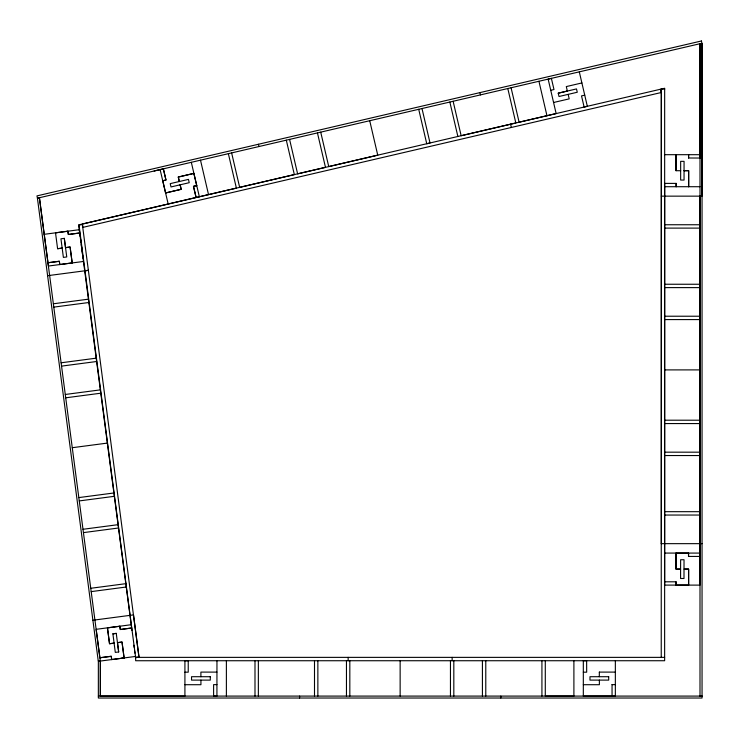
<?xml version="1.0" encoding="UTF-8"?>
<svg xmlns="http://www.w3.org/2000/svg" width="739" height="739" viewBox="0 0 739 739"><rect width="100%" height="100%" fill="white"/><g stroke="black" fill="none" stroke-linecap="round" stroke-linejoin="round"><path stroke-width="1.11" d="M100.402 696.092L100.402 660.851L98.352 660.851L98.352 698.022L702.05 698.022L702.05 43.573L699.999 43.573L700.009 585.112L664.638 585.103L664.666 183.392L676.13 183.401L676.13 186.708L676.13 183.364M675.982 553.114L675.982 569.132L680.582 569.132L680.628 559.737L684.028 559.737L683.991 578.498L680.582 578.489L680.591 569.095L676.019 569.132L676.019 553.114L688.545 553.114L688.545 556.43L699.972 556.439M676.046 170.727L676.056 154.71L676.046 170.7L680.656 170.737L680.656 161.342L684.065 161.342L684.055 170.737M688.628 585.112L688.628 569.095L684.028 569.095L688.591 569.104L688.591 585.122L676.065 585.112L676.065 581.805L664.638 581.805M688.508 556.43L688.508 553.123M688.582 158.035L688.582 154.719L688.572 157.998L700.036 158.035M702.05 43.573L702.05 196.149L661.313 196.149M154.155 171.005L163.328 168.843L165.942 180.011L162.719 180.769M196.094 197.498L193.479 186.339L196.75 185.6L193.849 173.388L178.256 177.037L179.309 181.526L188.454 179.383L189.221 182.69L171.005 186.949L170.229 183.632L179.383 181.498M196.713 185.581L193.479 186.339L196.121 197.516M165.573 192.962L181.166 189.313L180.159 184.824L181.166 189.313L165.601 192.944L162.756 180.741L165.989 179.993L163.384 168.834M100.264 660.601L98.232 660.869L37.393 197.997L39.416 197.729L44.201 234.318L79.258 229.709L78.63 224.905L236.388 188.122L228.36 153.675M587.348 106.305L584.124 107.063L581.519 95.894L584.743 95.146M193.904 173.397L178.302 177.037L179.346 181.517M550.758 90.297L553.982 89.539L551.386 78.371L548.153 79.128L556.144 113.575L519.111 122.212L511.074 87.765M581.907 82.944L566.305 86.583L567.349 91.073M567.376 91.036L558.231 93.169L559.007 96.504L577.27 92.246L576.494 88.911L558.231 93.197M553.603 102.49L569.206 98.86L568.152 94.37M55.49 232.84L67.905 231.196L68.367 234.485L79.729 232.997L131.653 628.002L120.318 629.536L119.857 626.21M65.522 247.639L70.085 247.029L72.191 262.908L59.776 264.553L59.332 261.264L47.97 262.751L48.404 266.04L83.47 261.467M55.517 232.831L57.596 248.72L62.159 248.119L60.94 238.799L64.311 238.355L66.759 256.95L63.388 257.394L62.159 248.082M57.605 248.71L62.168 248.11M47.601 275.693L84.699 270.816M53.356 303.784L88.421 299.175M53.799 307.119L88.865 302.51M61.115 362.784L96.181 358.175M61.549 366.119L96.615 361.51M65.281 394.478L100.347 389.869M65.716 397.813L100.781 393.203M72.274 447.705L107.34 443.095M78.833 497.587L113.898 492.978M79.276 500.922L114.333 496.312M82.999 529.281L118.064 524.672M83.433 532.616L118.499 528.006M90.758 588.281L125.815 583.671M91.193 591.616L126.258 587.006M92.892 620.243L129.99 615.365M130.11 615.347L133.519 614.903L138.978 656.925L135.607 657.368L79.008 224.998L82.38 224.564L138.941 656.934M131.219 624.714L96.153 629.323L99.894 657.756L111.256 656.269L111.691 659.558L124.097 657.969L122.027 642.089L117.464 642.681L118.674 651.955L115.302 652.398L114.083 643.087M131.653 628.002L120.291 629.489L119.884 626.247L107.469 627.864L109.529 643.752L114.102 643.152L112.891 633.794L116.263 633.351L117.464 642.681M114.092 643.124L109.52 643.715L107.432 627.836M39.416 197.729L100.31 661.063L135.385 656.463L135.643 658.421M112.882 633.84L116.254 633.406M99.876 657.775L111.247 656.297L111.672 659.585M121.759 658.227L124.023 657.932M664.712 89.059L661.313 89.059L661.239 657.368M664.666 154.691L700.027 154.691L700.027 43.703M684.055 170.7L688.656 170.7L688.656 186.718L688.656 170.663L684.046 170.663L684.055 180.057L680.647 180.057L680.656 170.663M664.675 186.708L700.036 186.718M664.666 224.748L700.036 224.748M664.666 228.111L700.036 228.111M664.657 284.247L700.027 284.256M664.657 287.61L700.018 287.619M664.647 316.218L700.018 316.227M664.647 319.581L700.018 319.59M664.638 369.897L700.009 369.897M664.629 420.205L699.999 420.214M664.629 423.567L699.999 423.576M664.629 452.176L699.99 452.185M664.629 455.538L699.99 455.547M664.62 511.684L699.981 511.684M664.62 515.046L699.981 515.046M661.239 543.655L702.05 543.655M664.61 553.077L699.972 553.086M664.638 657.368L135.643 657.368L135.643 660.74L664.638 660.731L664.666 88.264L82.26 224.056L83.027 227.335L661.322 92.504L660.555 89.234M184.916 672.185L188.233 672.194L188.233 660.731L184.916 660.74L184.916 696.101L100.282 696.101L100.301 661.072M216.924 672.111L200.897 672.102L200.897 676.721M583.32 672.185L586.674 672.185L586.637 660.721L583.32 660.731L583.32 696.101L612.012 696.092M599.301 672.102L615.365 672.102M216.924 684.637L213.608 684.628L213.608 696.101L216.924 696.092L216.961 660.731M612.012 684.628L615.365 684.628M184.916 684.711L200.934 684.72L200.934 680.111M583.32 684.711L599.375 684.711L599.375 680.102M98.352 696.092L702.05 696.092M702.05 696.221L699.999 696.221L699.999 196.149M579.302 71.859L587.329 106.296M538.934 81.281L546.962 115.718M507.804 88.532L515.831 122.979L461.154 135.717L453.127 101.28M510.575 124.198L511.333 127.477M479.934 92.615L480.461 94.897M449.848 102.047L457.875 136.484M421.997 108.541L430.024 142.978L426.745 143.745L418.717 109.298M369.722 120.725L377.749 155.162L328.744 166.589L320.717 132.142M317.447 132.909L325.474 167.356L297.614 173.85L289.586 139.403M286.307 140.17L294.344 174.607L239.658 187.355L231.63 152.918M258.438 144.262L258.973 146.534M200.5 160.169L208.527 194.616M191.318 162.312L199.345 196.759M160.114 169.6L168.178 204.019M79.581 231.972L79.276 229.69L79.71 232.979L68.339 234.485L67.905 231.196M79.877 234.245L80.181 236.517M80.477 238.789L80.93 242.207M81.235 244.48L81.687 247.888M81.983 250.17L82.435 253.579M82.74 255.851L83.036 258.133M131.662 628.122L131.958 630.404M133.907 645.193L134.202 647.466M134.646 650.874L134.951 653.156M72.182 262.918L70.094 247.038L65.531 247.63L64.311 238.355M124.106 657.922L122.018 642.043L117.455 642.644L118.683 651.955M59.776 264.553L59.342 261.264L47.98 262.77L44.211 234.337M700.036 154.682L700.036 157.998M676.102 581.805L676.102 585.112M661.35 89.059L661.359 543.655M615.347 660.731L615.347 696.092L612.049 696.092L612.049 684.628M599.338 672.102L599.301 676.712M573.898 660.731L573.898 696.101L545.29 696.101L545.29 660.731M541.927 660.731L541.927 696.101M500.82 696.092L500.82 698.022M485.782 660.731L485.782 696.101M482.419 660.731L482.419 696.101M453.82 660.731L453.82 696.101M452.139 657.368L452.139 660.731M450.457 660.731L450.457 696.101M400.141 660.731L400.141 696.101M349.824 660.731L349.824 696.101M348.143 657.368L348.143 660.731M346.462 660.731L346.462 696.101M317.862 660.731L317.862 696.101M314.5 660.731L314.5 696.101M299.581 696.092L299.581 698.022M258.354 660.731L258.354 696.101M254.992 660.731L254.992 696.101M226.383 660.731L226.383 696.101M701.422 40.978L36.95 195.9L37.486 198.181L701.948 43.259L701.422 40.978M88.366 270.335L85.003 270.779L88.366 270.335M210.292 676.721L191.54 676.712L191.54 680.111L210.292 680.12L210.292 676.712M608.696 676.712L589.981 676.712L589.981 680.111L608.696 680.111L608.696 676.712"/></g></svg>
